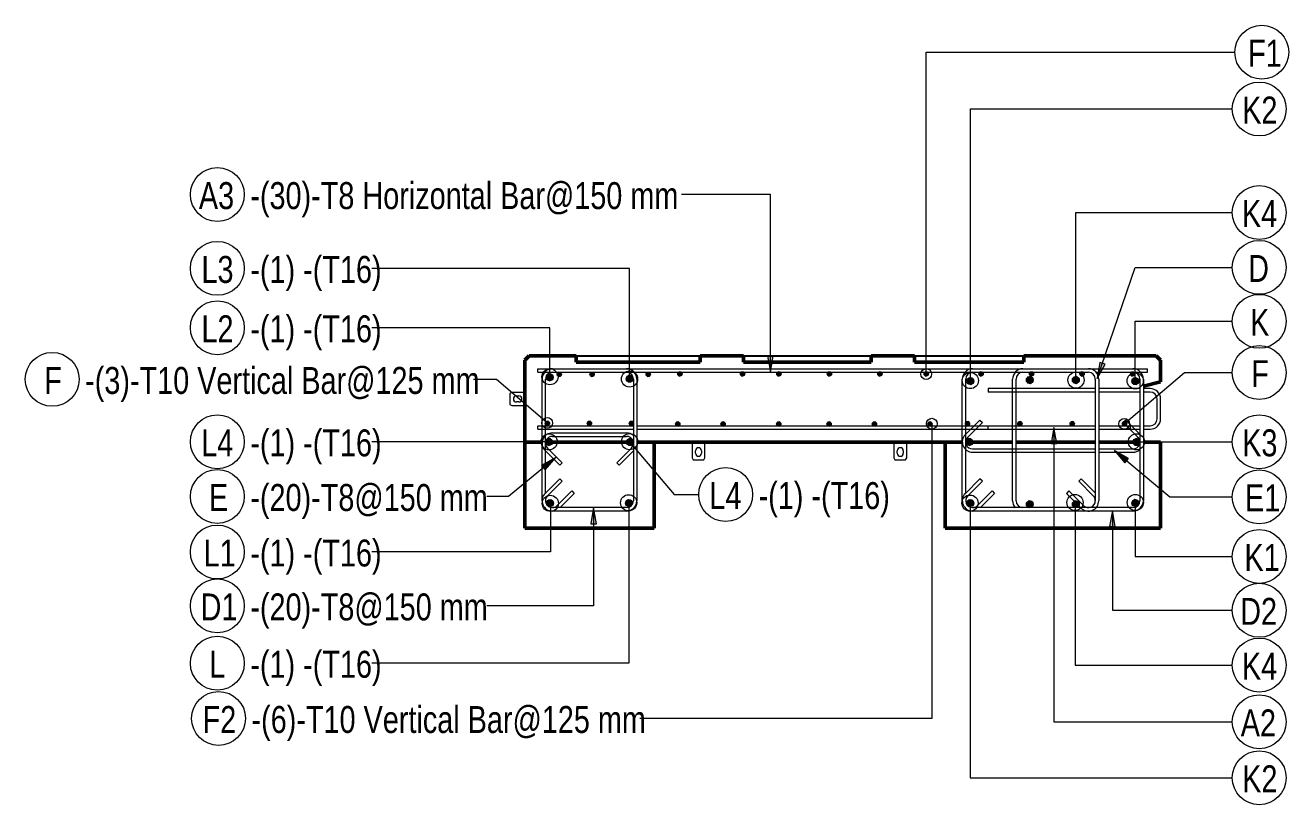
# Model space of a CAD drawing. Header units: millimetres. Extents: x 18954 to 39483, y -1618 to 21231.
# Drawn here: x 26465 to 29396, y 19424 to 21231 of the extents above; entities that cross this region are included whole.
import ezdxf

# ---------------------------------------------------------------- set-up
doc = ezdxf.new("R2010")
doc.units = ezdxf.units.MM
for name, color, linetype, lineweight in [('A-GENM', 13, 'Continuous', 18), ('A-WALL', 113, 'Continuous', 25), ('S-RBAR', 171, 'Continuous', 18), ('S-RBAR-IDEN', 171, 'Continuous', 9)]:
    doc.layers.add(name, color=color, linetype=linetype, lineweight=lineweight)
doc.styles.add('Nirmala UI Semilight_1', font='NirmalaS.ttf', dxfattribs={"width": 0.8, "height": 62.5})

# ---------------------------------------------------------------- blocks, each defined once
blk = doc.blocks.new('RR spread anchor face based - RR-SA-0_7-110-2888042-Elevation Top 2')
at = {"layer": 'A-GENM'}
for p, q in [((-6075.8, 20264.6), (-6075.8, 20228.1)), ((-6045.8, 20228.1), (-6045.8, 20264.6)), ((-6075.8, 20228.1), (-6073.3, 20223.1)), ((-6067.8, 20238.6), (-6067.8, 20244.6)), ((-6053.8, 20244.6), (-6053.8, 20238.6)), ((-6048.3, 20223.1), (-6045.8, 20228.1)), ((-6073.3, 20223.1), (-6048.3, 20223.1))]:
    blk.add_line(p, q, dxfattribs=at)
for centre, start, end in [((-6060.8, 20244.6), 0, 180), ((-6060.8, 20238.6), 180, 0)]:
    blk.add_arc(centre, 7, start, end, dxfattribs=at)
blk = doc.blocks.new('RR spread anchor face based - RR-SA-2_5-250-1726823-Elevation Top 2')
at = {"layer": 'A-GENM'}
for p, q in [((-6493.8, 20379.6), (-6498.8, 20377.1)), ((-6498.8, 20377.1), (-6498.8, 20352.1)), ((-6463.8, 20379.6), (-6493.8, 20379.6)), ((-6498.8, 20352.1), (-6493.8, 20349.6)), ((-6493.8, 20349.6), (-6463.8, 20349.6)), ((-6483.3, 20371.6), (-6477.3, 20371.6)), ((-6477.3, 20357.6), (-6483.3, 20357.6))]:
    blk.add_line(p, q, dxfattribs=at)
for centre, start, end in [((-6483.3, 20364.6), 90, 270), ((-6477.3, 20364.6), 270, 90)]:
    blk.add_arc(centre, 7, start, end, dxfattribs=at)
blk = doc.blocks.new('M_Rebar Tag_rfa MARK - DOT 1_5-794230-Elevation Top 2')
at = {"layer": 'S-RBAR-IDEN'}
blk.add_circle((-4759.9, 20544.7), 62.5, dxfattribs=at)
blk = doc.blocks.new('M_Rebar Tag_rfa Dimension - ARROW-793927-Elevation Top 2')
at = {"layer": 'S-RBAR-IDEN'}
blk.add_circle((-4759.9, 20137.5), 62.5, dxfattribs=at)
blk = doc.blocks.new('M_Rebar Tag_rfa Dimension - DOT-793929-Elevation Top 2')
at = {"layer": 'S-RBAR-IDEN'}
blk.add_circle((-4754, 21168.7), 62.5, dxfattribs=at)
blk = doc.blocks.new('M_Rebar Tag_rfa Dimension - DOT 1 MM-793933-Elevation Top 2')
at = {"layer": 'S-RBAR-IDEN'}
blk.add_circle((-7560.2, 20410), 62.5, dxfattribs=at)

msp = doc.modelspace()

# ---------------------------------------------------------------- hatches: boundary and pattern name
at = {"layer": 'S-RBAR'}
h = msp.add_hatch(color=256, dxfattribs=at)
edge = h.paths.add_edge_path()
edge.add_arc((27681.22144, 20414.7534), 8, 0, 360)
for points in [[(27681.28128, 20406.75362), (27687.51323, 20409.8124), (27689.00733, 20416.59186), (27684.6385, 20421.98691), (27677.69656, 20421.93498), (27673.40892, 20416.47518), (27675.00427, 20409.71884)], [(27702.21664, 20416.81422), (27707.80681, 20418.63057), (27707.80681, 20424.50842), (27702.21664, 20426.32478), (27698.76172, 20421.5695)], [(27778.47566, 20416.81422), (27784.06583, 20418.63057), (27784.06583, 20424.50842), (27778.47566, 20426.32478), (27775.02074, 20421.5695)], [(27870.14565, 20404.20613), (27874.79085, 20409.36514), (27873.6536, 20416.2135), (27867.59028, 20419.59424), (27861.16669, 20416.96161), (27859.21992, 20410.29802), (27863.21594, 20404.62129)], [(27908.52007, 20416.81422), (27914.11024, 20418.63057), (27914.11024, 20424.50842), (27908.52007, 20426.32478), (27905.06516, 20421.5695)], [(27982.21664, 20417.81422), (27987.80681, 20419.63057), (27987.80681, 20425.50842), (27982.21664, 20427.32478), (27978.76172, 20422.5695)], [(28127.56919, 20417.81422), (28133.15936, 20419.63057), (28133.15936, 20425.50842), (28127.56919, 20427.32478), (28124.11428, 20422.5695)], [(28211.70714, 20417.81422), (28217.29731, 20419.63057), (28217.29731, 20425.50842), (28211.70714, 20427.32478), (28208.25223, 20422.5695)], [(28328.95239, 20417.81422), (28334.54256, 20419.63057), (28334.54256, 20425.50842), (28328.95239, 20427.32478), (28325.49748, 20422.5695)], [(28446.19764, 20417.81422), (28451.78781, 20419.63057), (28451.78781, 20425.50842), (28446.19764, 20427.32478), (28442.74273, 20422.5695)], [(28553.44289, 20417.81422), (28559.03306, 20419.63057), (28559.03306, 20425.50842), (28553.44289, 20427.32478), (28549.98798, 20422.5695)], [(28658.26466, 20398.01258), (28664.14274, 20401.70602), (28664.92001, 20408.60451), (28660.01118, 20413.51335), (28653.11269, 20412.73607), (28649.41925, 20406.85799), (28651.71209, 20400.30542)], [(28680.68814, 20417.81422), (28686.27831, 20419.63057), (28686.27831, 20425.50842), (28680.68814, 20427.32478), (28677.23323, 20422.5695)], [(28797.14189, 20400.77007), (28802.56947, 20405.09843), (28802.56947, 20412.04057), (28797.14189, 20416.36892), (28790.37381, 20414.82415), (28787.36172, 20408.5695), (28790.37381, 20402.31485)], [(28797.93339, 20417.81422), (28803.52356, 20419.63057), (28803.52356, 20425.50842), (28797.93339, 20427.32478), (28794.47848, 20422.5695)], [(28903.94189, 20400.77007), (28909.36947, 20405.09843), (28909.36947, 20412.04057), (28903.94189, 20416.36892), (28897.17381, 20414.82415), (28894.16172, 20408.5695), (28897.17381, 20402.31485)], [(28915.17864, 20417.81422), (28920.76881, 20419.63057), (28920.76881, 20425.50842), (28915.17864, 20427.32478), (28911.72373, 20422.5695)], [(29032.4239, 20417.81422), (29038.01407, 20419.63057), (29038.01407, 20425.50842), (29032.4239, 20427.32478), (29028.96898, 20422.5695)], [(29042.79674, 20398.41121), (29047.70557, 20403.32005), (29046.9283, 20410.21854), (29041.05022, 20413.91198), (29034.49765, 20411.61913), (29032.20481, 20405.06656), (29035.89825, 20399.18848)], [(27677.80681, 20303.61518), (27681.26172, 20308.37047), (27677.80681, 20313.12575), (27672.21664, 20311.30939), (27672.21664, 20305.43154)], [(27775.30681, 20303.61518), (27778.76172, 20308.37047), (27775.30681, 20313.12575), (27769.71664, 20311.30939), (27769.71664, 20305.43154)], [(27872.80681, 20303.61518), (27876.26172, 20308.37047), (27872.80681, 20313.12575), (27867.21664, 20311.30939), (27867.21664, 20305.43154)], [(27980.30681, 20301.81422), (27983.76172, 20306.5695), (27980.30681, 20311.32478), (27974.71664, 20309.50842), (27974.71664, 20303.63057)], [(28085.43736, 20301.81422), (28088.89227, 20306.5695), (28085.43736, 20311.32478), (28079.84719, 20309.50842), (28079.84719, 20303.63057)], [(28214.31791, 20301.81422), (28217.77282, 20306.5695), (28214.31791, 20311.32478), (28208.72774, 20309.50842), (28208.72774, 20303.63057)], [(28331.32346, 20301.81422), (28334.77838, 20306.5695), (28331.32346, 20311.32478), (28325.73329, 20309.50842), (28325.73329, 20303.63057)], [(28436.45401, 20301.81422), (28439.90893, 20306.5695), (28436.45401, 20311.32478), (28430.86384, 20309.50842), (28430.86384, 20303.63057), (28434.54364, 20302.43493)], [(28565.33456, 20301.81422), (28568.78948, 20306.5695), (28565.33456, 20311.32478), (28559.74439, 20309.50842), (28559.74439, 20303.63057)], [(28652.3744, 20302.61518), (28655.82931, 20307.37047), (28652.3744, 20312.12575), (28646.78423, 20310.30939), (28646.78423, 20304.43154)], [(28773.79715, 20302.61518), (28777.25207, 20307.37047), (28773.79715, 20312.12575), (28768.20698, 20310.30939), (28768.20698, 20304.43154)], [(28895.21991, 20302.61518), (28898.67483, 20307.37047), (28895.21991, 20312.12575), (28889.62974, 20310.30939), (28889.62974, 20304.43154)], [(29016.64267, 20302.61518), (29020.09758, 20307.37047), (29016.64267, 20312.12575), (29011.0525, 20310.30939), (29011.0525, 20304.43154)], [(27679.76172, 20256.5695), (27686.01638, 20259.58158), (27687.56115, 20266.34967), (27683.23279, 20271.77725), (27676.29065, 20271.77725), (27671.9623, 20266.34967), (27673.50707, 20259.58158)], [(27864.29065, 20257.36175), (27871.23279, 20257.36175), (27875.56115, 20262.78933), (27874.01638, 20269.55742), (27867.76172, 20272.5695), (27861.50707, 20269.55742), (27859.9623, 20262.78933)], [(28655.10752, 20256.5695), (28661.36217, 20259.58158), (28662.90694, 20266.34967), (28658.57859, 20271.77725), (28651.63645, 20271.77725), (28647.3081, 20266.34967), (28648.85287, 20259.58158)], [(29046.23279, 20257.36175), (29050.56115, 20262.78933), (29049.01638, 20269.55742), (29042.76172, 20272.5695), (29036.50707, 20269.55742), (29034.9623, 20262.78933), (29039.29065, 20257.36175)], [(27681.36601, 20115.1198), (27687.91858, 20117.41264), (27690.21142, 20123.96521), (27686.51798, 20129.84329), (27679.61949, 20130.62056), (27674.71066, 20125.71173), (27675.48793, 20118.81324)], [(27862.61949, 20115.51843), (27869.51798, 20116.2957), (27873.21142, 20122.17378), (27870.91858, 20128.72635), (27864.36601, 20131.0192), (27858.48793, 20127.32575), (27857.71066, 20120.42727)], [(28656.47323, 20115.22702), (28663.0258, 20117.51986), (28665.31864, 20124.07243), (28661.6252, 20129.95051), (28654.72671, 20130.72778), (28649.81788, 20125.81895), (28650.59515, 20118.92046)], [(28793.58156, 20112.77007), (28800.34964, 20114.31485), (28803.36172, 20120.5695), (28800.34964, 20126.82415), (28793.58156, 20128.36892), (28788.15397, 20124.04057), (28788.15397, 20117.09843)], [(28900.38156, 20112.77007), (28907.14964, 20114.31485), (28910.16172, 20120.5695), (28907.14964, 20126.82415), (28900.38156, 20128.36892), (28894.95397, 20124.04057), (28894.95397, 20117.09843)], [(29037.51227, 20115.62565), (29044.41076, 20116.40292), (29048.1042, 20122.281), (29045.81136, 20128.83357), (29039.25879, 20131.12641), (29033.38071, 20127.43297), (29032.60344, 20120.53448)]]:
    msp.add_hatch(color=256, dxfattribs=at).paths.add_polyline_path(points)
h = msp.add_hatch(color=256, dxfattribs=at)
edge = h.paths.add_edge_path()
edge.add_arc((27703.76172, 20421.5695), 5, 0, 360)
h = msp.add_hatch(color=256, dxfattribs=at)
edge = h.paths.add_edge_path()
edge.add_arc((27780.02074, 20421.5695), 5, 0, 360)
h = msp.add_hatch(color=256, dxfattribs=at)
edge = h.paths.add_edge_path()
edge.add_arc((27867.11185, 20411.60856), 8, 0, 360)
h = msp.add_hatch(color=256, dxfattribs=at)
edge = h.paths.add_edge_path()
edge.add_arc((27910.06516, 20421.5695), 5, 0, 360)
h = msp.add_hatch(color=256, dxfattribs=at)
edge = h.paths.add_edge_path()
edge.add_arc((27983.76172, 20422.5695), 5, 0, 360)
h = msp.add_hatch(color=256, dxfattribs=at)
edge = h.paths.add_edge_path()
edge.add_arc((28129.11428, 20422.5695), 5, 0, 360)
h = msp.add_hatch(color=256, dxfattribs=at)
edge = h.paths.add_edge_path()
edge.add_arc((28213.25223, 20422.5695), 5, 0, 360)
h = msp.add_hatch(color=256, dxfattribs=at)
edge = h.paths.add_edge_path()
edge.add_arc((28330.49748, 20422.5695), 5, 0, 360)
h = msp.add_hatch(color=256, dxfattribs=at)
edge = h.paths.add_edge_path()
edge.add_arc((28447.74273, 20422.5695), 5, 0, 360)
h = msp.add_hatch(color=256, dxfattribs=at)
edge = h.paths.add_edge_path()
edge.add_arc((28554.98798, 20422.5695), 5, 0, 360)
h = msp.add_hatch(color=256, dxfattribs=at)
edge = h.paths.add_edge_path()
edge.add_arc((28657.36894, 20405.96228), 8, 0, 360)
h = msp.add_hatch(color=256, dxfattribs=at)
edge = h.paths.add_edge_path()
edge.add_arc((28682.23323, 20422.5695), 5, 0, 360)
h = msp.add_hatch(color=256, dxfattribs=at)
edge = h.paths.add_edge_path()
edge.add_arc((28795.36172, 20408.5695), 8, 0, 360)
h = msp.add_hatch(color=256, dxfattribs=at)
edge = h.paths.add_edge_path()
edge.add_arc((28799.47848, 20422.5695), 5, 0, 360)
h = msp.add_hatch(color=256, dxfattribs=at)
edge = h.paths.add_edge_path()
edge.add_arc((28902.16172, 20408.5695), 8, 0, 360)
h = msp.add_hatch(color=256, dxfattribs=at)
edge = h.paths.add_edge_path()
edge.add_arc((28916.72373, 20422.5695), 5, 0, 360)
h = msp.add_hatch(color=256, dxfattribs=at)
edge = h.paths.add_edge_path()
edge.add_arc((29033.96898, 20422.5695), 5, 0, 360)
h = msp.add_hatch(color=256, dxfattribs=at)
edge = h.paths.add_edge_path()
edge.add_arc((29040.1545, 20405.96228), 8, 0, 360)
h = msp.add_hatch(color=256, dxfattribs=at)
edge = h.paths.add_edge_path()
edge.add_arc((27676.26172, 20308.37047), 5, 0, 360)
h = msp.add_hatch(color=256, dxfattribs=at)
edge = h.paths.add_edge_path()
edge.add_arc((27773.76172, 20308.37047), 5, 0, 360)
h = msp.add_hatch(color=256, dxfattribs=at)
edge = h.paths.add_edge_path()
edge.add_arc((27871.26172, 20308.37047), 5, 0, 360)
h = msp.add_hatch(color=256, dxfattribs=at)
edge = h.paths.add_edge_path()
edge.add_arc((27978.76172, 20306.5695), 5, 0, 360)
h = msp.add_hatch(color=256, dxfattribs=at)
edge = h.paths.add_edge_path()
edge.add_arc((28083.89227, 20306.5695), 5, 0, 360)
h = msp.add_hatch(color=256, dxfattribs=at)
edge = h.paths.add_edge_path()
edge.add_arc((28212.77282, 20306.5695), 5, 0, 360)
h = msp.add_hatch(color=256, dxfattribs=at)
edge = h.paths.add_edge_path()
edge.add_arc((28329.77838, 20306.5695), 5, 0, 360)
h = msp.add_hatch(color=256, dxfattribs=at)
edge = h.paths.add_edge_path()
edge.add_arc((28434.90893, 20306.5695), 5, 0, 360)
h = msp.add_hatch(color=256, dxfattribs=at)
edge = h.paths.add_edge_path()
edge.add_arc((28563.78948, 20306.5695), 5, 0, 360)
h = msp.add_hatch(color=256, dxfattribs=at)
edge = h.paths.add_edge_path()
edge.add_arc((28650.82931, 20307.37047), 5, 0, 360)
h = msp.add_hatch(color=256, dxfattribs=at)
edge = h.paths.add_edge_path()
edge.add_arc((28772.25207, 20307.37047), 5, 0, 360)
h = msp.add_hatch(color=256, dxfattribs=at)
edge = h.paths.add_edge_path()
edge.add_arc((28893.67483, 20307.37047), 5, 0, 360)
h = msp.add_hatch(color=256, dxfattribs=at)
edge = h.paths.add_edge_path()
edge.add_arc((29015.09758, 20307.37047), 5, 0, 360)
h = msp.add_hatch(color=256, dxfattribs=at)
edge = h.paths.add_edge_path()
edge.add_arc((27679.76172, 20264.5695), 8, 0, 360)
h = msp.add_hatch(color=256, dxfattribs=at)
edge = h.paths.add_edge_path()
edge.add_arc((27867.76172, 20264.5695), 8, 0, 360)
h = msp.add_hatch(color=256, dxfattribs=at)
edge = h.paths.add_edge_path()
edge.add_arc((28655.10752, 20264.5695), 8, 0, 360)
h = msp.add_hatch(color=256, dxfattribs=at)
edge = h.paths.add_edge_path()
edge.add_arc((29042.76172, 20264.5695), 8, 0, 360)
h = msp.add_hatch(color=256, dxfattribs=at)
edge = h.paths.add_edge_path()
edge.add_arc((27682.26172, 20123.0695), 8, 0, 360)
h = msp.add_hatch(color=256, dxfattribs=at)
edge = h.paths.add_edge_path()
edge.add_arc((27865.26172, 20123.0695), 8, 0, 360)
h = msp.add_hatch(color=256, dxfattribs=at)
edge = h.paths.add_edge_path()
edge.add_arc((28657.36894, 20123.17672), 8, 0, 360)
h = msp.add_hatch(color=256, dxfattribs=at)
edge = h.paths.add_edge_path()
edge.add_arc((28795.36172, 20120.5695), 8, 0, 360)
h = msp.add_hatch(color=256, dxfattribs=at)
edge = h.paths.add_edge_path()
edge.add_arc((28902.16172, 20120.5695), 8, 0, 360)
h = msp.add_hatch(color=256, dxfattribs=at)
edge = h.paths.add_edge_path()
edge.add_arc((29040.1545, 20123.17672), 8, 0, 360)
at = {"layer": 'S-RBAR-IDEN'}
for points in [[(28193.6505, 20427.05147), (28200.26276, 20464.55147), (28187.03824, 20464.55147)], [(28951.96963, 20411.8777), (28970.36299, 20445.21921), (28957.85027, 20449.49937)], [(28851.31031, 20298.74896), (28844.69805, 20261.24896), (28857.92257, 20261.24896)], [(27695.90442, 20228.82332), (27662.71784, 20210.15187), (27671.10525, 20199.92742)], [(28991.61941, 20245.33418), (29016.1106, 20216.17679), (29024.60601, 20226.31167)], [(27783.34687, 20112.78409), (27776.73461, 20075.28409), (27789.95913, 20075.28409)], [(28986.83562, 20106.01677), (28980.22335, 20068.51677), (28993.44788, 20068.51677)]]:
    msp.add_hatch(color=256, dxfattribs=at).paths.add_polyline_path(points)

# ---------------------------------------------------------------- linework, layer by layer
at = {"layer": 'A-WALL', "lineweight": 50}
for p, q in [((27633.76431, 20464.5695), (27623.76172, 20454.56692)), ((27742.91439, 20464.5695), (27633.76431, 20464.5695)), ((27742.91439, 20449.60856), (27742.91439, 20464.5695)), ((28131.37092, 20464.5695), (28030.6961, 20464.5695)), ((28030.6961, 20464.5695), (28030.6961, 20449.60856)), ((28131.37092, 20449.60856), (28131.37092, 20464.5695)), ((28527.74436, 20464.5695), (28427.67473, 20464.5695)), ((28427.67473, 20464.5695), (28427.67473, 20449.60856)), ((28527.74436, 20449.60856), (28527.74436, 20464.5695)), ((29088.75914, 20464.5695), (28781.3013, 20464.5695)), ((28781.3013, 20464.5695), (28781.3013, 20449.60856)), ((29098.76172, 20454.56692), (29088.75914, 20464.5695)), ((27623.76172, 20454.56692), (27623.76172, 20064.5695)), ((28030.6961, 20449.60856), (27742.91439, 20449.60856)), ((28427.67473, 20449.60856), (28131.37092, 20449.60856)), ((28781.3013, 20449.60856), (28527.74436, 20449.60856)), ((29098.76172, 20404.5695), (29098.76172, 20454.56692)), ((29058.76172, 20394.5695), (29098.76172, 20404.5695)), ((27623.76172, 20264.5695), (27663.76172, 20264.5695)), ((27672.11706, 20264.5695), (27875.40639, 20264.5695)), ((28598.76172, 20264.5695), (27883.76172, 20264.5695)), ((27923.76172, 20064.5695), (27923.76172, 20264.5695)), ((28638.76172, 20264.5695), (28598.76172, 20264.5695)), ((28598.76172, 20264.5695), (28598.76172, 20064.5695)), ((28646.80045, 20264.5695), (28755.36771, 20264.5695)), ((28763.36771, 20264.5695), (28947.36771, 20264.5695)), ((28955.36771, 20264.5695), (29050.723, 20264.5695)), ((29098.76172, 20264.5695), (29058.76172, 20264.5695)), ((29098.76172, 20064.5695), (29098.76172, 20264.5695)), ((27623.76172, 20064.5695), (27923.76172, 20064.5695)), ((28598.76172, 20064.5695), (29098.76172, 20064.5695))]:
    msp.add_line(p, q, dxfattribs=at)
at = {"layer": 'A-WALL'}
for p, q in [((27742.91439, 20464.5695), (28030.6961, 20464.5695)), ((28131.37092, 20464.5695), (28427.67473, 20464.5695)), ((28527.74436, 20464.5695), (28781.3013, 20464.5695))]:
    msp.add_line(p, q, dxfattribs=at)
at = {"layer": 'S-RBAR'}
for p, q in [((27653.76172, 20434.5695), (28779.36771, 20434.5695)), ((27653.76172, 20426.5695), (27653.76172, 20434.5695)), ((27687.76172, 20434.5695), (27859.76172, 20434.5695)), ((28662.76172, 20434.5695), (28779.36771, 20434.5695)), ((28779.36771, 20434.5695), (28931.36771, 20434.5695)), ((28931.36771, 20434.5695), (29068.76172, 20434.5695)), ((28931.36771, 20434.5695), (29034.76172, 20434.5695)), ((29068.76172, 20426.5695), (29068.76172, 20434.5695)), ((27653.76172, 20426.5695), (28779.36771, 20426.5695)), ((27663.76172, 20128.5695), (27663.76172, 20410.5695)), ((27671.76172, 20146.51062), (27671.76172, 20410.5695)), ((27677.69656, 20421.93498), (27673.40892, 20416.47518)), ((27673.40892, 20416.47518), (27675.00427, 20409.71884)), ((27675.00427, 20409.71884), (27681.28128, 20406.75362)), ((27684.6385, 20421.98691), (27677.69656, 20421.93498)), ((27681.28128, 20406.75362), (27687.51323, 20409.8124)), ((27689.00733, 20416.59186), (27684.6385, 20421.98691)), ((27687.51323, 20409.8124), (27689.00733, 20416.59186)), ((27687.76172, 20426.5695), (27859.76172, 20426.5695)), ((27702.21664, 20426.32478), (27698.76172, 20421.5695)), ((27698.76172, 20421.5695), (27702.21664, 20416.81422)), ((27707.80681, 20424.50842), (27702.21664, 20426.32478)), ((27702.21664, 20416.81422), (27707.80681, 20418.63057)), ((27707.80681, 20418.63057), (27707.80681, 20424.50842)), ((27778.47566, 20426.32478), (27775.02074, 20421.5695)), ((27775.02074, 20421.5695), (27778.47566, 20416.81422)), ((27784.06583, 20424.50842), (27778.47566, 20426.32478)), ((27778.47566, 20416.81422), (27784.06583, 20418.63057)), ((27784.06583, 20418.63057), (27784.06583, 20424.50842)), ((27861.16669, 20416.96161), (27859.21992, 20410.29802)), ((27859.21992, 20410.29802), (27863.21594, 20404.62129)), ((27867.59028, 20419.59424), (27861.16669, 20416.96161)), ((27863.21594, 20404.62129), (27870.14565, 20404.20613)), ((27873.6536, 20416.2135), (27867.59028, 20419.59424)), ((27870.14565, 20404.20613), (27874.79085, 20409.36514)), ((27874.79085, 20409.36514), (27873.6536, 20416.2135)), ((27875.76172, 20410.5695), (27875.76172, 20128.5695)), ((27883.76172, 20410.5695), (27883.76172, 20128.5695)), ((27908.52007, 20426.32478), (27905.06516, 20421.5695)), ((27905.06516, 20421.5695), (27908.52007, 20416.81422)), ((27914.11024, 20424.50842), (27908.52007, 20426.32478)), ((27908.52007, 20416.81422), (27914.11024, 20418.63057)), ((27914.11024, 20418.63057), (27914.11024, 20424.50842)), ((27982.21664, 20427.32478), (27978.76172, 20422.5695)), ((27978.76172, 20422.5695), (27982.21664, 20417.81422)), ((27987.80681, 20425.50842), (27982.21664, 20427.32478)), ((27982.21664, 20417.81422), (27987.80681, 20419.63057)), ((27987.80681, 20419.63057), (27987.80681, 20425.50842)), ((28127.56919, 20427.32478), (28124.11428, 20422.5695)), ((28124.11428, 20422.5695), (28127.56919, 20417.81422)), ((28133.15936, 20425.50842), (28127.56919, 20427.32478)), ((28127.56919, 20417.81422), (28133.15936, 20419.63057)), ((28133.15936, 20419.63057), (28133.15936, 20425.50842)), ((28211.70714, 20427.32478), (28208.25223, 20422.5695)), ((28208.25223, 20422.5695), (28211.70714, 20417.81422)), ((28217.29731, 20425.50842), (28211.70714, 20427.32478)), ((28211.70714, 20417.81422), (28217.29731, 20419.63057)), ((28217.29731, 20419.63057), (28217.29731, 20425.50842)), ((28328.95239, 20427.32478), (28325.49748, 20422.5695)), ((28325.49748, 20422.5695), (28328.95239, 20417.81422)), ((28334.54256, 20425.50842), (28328.95239, 20427.32478)), ((28328.95239, 20417.81422), (28334.54256, 20419.63057)), ((28334.54256, 20419.63057), (28334.54256, 20425.50842)), ((28446.19764, 20427.32478), (28442.74273, 20422.5695)), ((28442.74273, 20422.5695), (28446.19764, 20417.81422)), ((28451.78781, 20425.50842), (28446.19764, 20427.32478)), ((28446.19764, 20417.81422), (28451.78781, 20419.63057)), ((28451.78781, 20419.63057), (28451.78781, 20425.50842)), ((28553.44289, 20427.32478), (28549.98798, 20422.5695)), ((28549.98798, 20422.5695), (28553.44289, 20417.81422)), ((28559.03306, 20425.50842), (28553.44289, 20427.32478)), ((28553.44289, 20417.81422), (28559.03306, 20419.63057)), ((28559.03306, 20419.63057), (28559.03306, 20425.50842)), ((28638.76172, 20128.5695), (28638.76172, 20410.5695)), ((28646.76172, 20146.51062), (28646.76172, 20410.5695)), ((28653.11269, 20412.73607), (28649.41925, 20406.85799)), ((28649.41925, 20406.85799), (28651.71209, 20400.30542)), ((28660.01118, 20413.51335), (28653.11269, 20412.73607)), ((28658.26466, 20398.01258), (28664.14274, 20401.70602)), ((28664.92001, 20408.60451), (28660.01118, 20413.51335)), ((28662.76172, 20426.5695), (28779.36771, 20426.5695)), ((28664.14274, 20401.70602), (28664.92001, 20408.60451)), ((28680.68814, 20427.32478), (28677.23323, 20422.5695)), ((28677.23323, 20422.5695), (28680.68814, 20417.81422)), ((28686.27831, 20425.50842), (28680.68814, 20427.32478)), ((28680.68814, 20417.81422), (28686.27831, 20419.63057)), ((28686.27831, 20419.63057), (28686.27831, 20425.50842)), ((28755.36771, 20128.5695), (28755.36771, 20410.5695)), ((28763.36771, 20128.5695), (28763.36771, 20410.5695)), ((28779.36771, 20426.5695), (28931.36771, 20426.5695)), ((28790.37381, 20414.82415), (28787.36172, 20408.5695)), ((28787.36172, 20408.5695), (28790.37381, 20402.31485)), ((28797.14189, 20416.36892), (28790.37381, 20414.82415)), ((28790.37381, 20402.31485), (28797.14189, 20400.77007)), ((28797.93339, 20427.32478), (28794.47848, 20422.5695)), ((28794.47848, 20422.5695), (28797.93339, 20417.81422)), ((28802.56947, 20412.04057), (28797.14189, 20416.36892)), ((28797.14189, 20400.77007), (28802.56947, 20405.09843)), ((28803.52356, 20425.50842), (28797.93339, 20427.32478)), ((28797.93339, 20417.81422), (28803.52356, 20419.63057)), ((28802.56947, 20405.09843), (28802.56947, 20412.04057)), ((28803.52356, 20419.63057), (28803.52356, 20425.50842)), ((28897.17381, 20414.82415), (28894.16172, 20408.5695)), ((28894.16172, 20408.5695), (28897.17381, 20402.31485)), ((28903.94189, 20416.36892), (28897.17381, 20414.82415)), ((28897.17381, 20402.31485), (28903.94189, 20400.77007)), ((28909.36947, 20412.04057), (28903.94189, 20416.36892)), ((28903.94189, 20400.77007), (28909.36947, 20405.09843)), ((28909.36947, 20405.09843), (28909.36947, 20412.04057)), ((28915.17864, 20427.32478), (28911.72373, 20422.5695)), ((28911.72373, 20422.5695), (28915.17864, 20417.81422)), ((28920.76881, 20425.50842), (28915.17864, 20427.32478)), ((28915.17864, 20417.81422), (28920.76881, 20419.63057)), ((28920.76881, 20419.63057), (28920.76881, 20425.50842)), ((28947.36771, 20410.5695), (28947.36771, 20128.5695)), ((28949.08301, 20426.5695), (29068.76172, 20426.5695)), ((28949.08301, 20426.5695), (29034.76172, 20426.5695)), ((28955.36771, 20410.5695), (28955.36771, 20128.5695)), ((29032.4239, 20427.32478), (29028.96898, 20422.5695)), ((29028.96898, 20422.5695), (29032.4239, 20417.81422)), ((29034.49765, 20411.61913), (29032.20481, 20405.06656)), ((29032.20481, 20405.06656), (29035.89825, 20399.18848)), ((29038.01407, 20425.50842), (29032.4239, 20427.32478)), ((29032.4239, 20417.81422), (29038.01407, 20419.63057)), ((29041.05022, 20413.91198), (29034.49765, 20411.61913)), ((29038.01407, 20419.63057), (29038.01407, 20425.50842)), ((29046.9283, 20410.21854), (29041.05022, 20413.91198)), ((29042.79674, 20398.41121), (29047.70557, 20403.32005)), ((29047.70557, 20403.32005), (29046.9283, 20410.21854)), ((29050.76172, 20410.5695), (29050.76172, 20128.5695)), ((29058.76172, 20410.5695), (29058.76172, 20128.5695)), ((28651.71209, 20400.30542), (28658.26466, 20398.01258)), ((28947.36771, 20388.63357), (28698.76172, 20388.63357)), ((28698.76172, 20388.63357), (28698.76172, 20380.63357)), ((28947.36771, 20380.63357), (28698.76172, 20380.63357)), ((29050.76172, 20388.63357), (28955.36771, 20388.63357)), ((29050.76172, 20380.63357), (28955.36771, 20380.63357)), ((29035.89825, 20399.18848), (29042.79674, 20398.41121)), ((29074.76172, 20388.63357), (29058.76172, 20388.63357)), ((29074.76172, 20380.63357), (29058.76172, 20380.63357)), ((29090.76172, 20318.50503), (29090.76172, 20364.63357)), ((29098.76172, 20318.50503), (29098.76172, 20364.63357)), ((27677.80681, 20313.12575), (27672.21664, 20311.30939)), ((27681.26172, 20308.37047), (27677.80681, 20313.12575)), ((27775.30681, 20313.12575), (27769.71664, 20311.30939)), ((27778.76172, 20308.37047), (27775.30681, 20313.12575)), ((27872.80681, 20313.12575), (27867.21664, 20311.30939)), ((27876.26172, 20308.37047), (27872.80681, 20313.12575)), ((28679.73229, 20315.77534), (28645.79116, 20281.83422)), ((28679.73229, 20315.77534), (28685.38914, 20310.11849)), ((29017.79116, 20315.77534), (29012.13431, 20310.11849)), ((29050.76172, 20282.80478), (29017.79116, 20315.77534)), ((27653.76172, 20302.5695), (27875.76172, 20302.5695)), ((27653.76172, 20294.5695), (27653.76172, 20302.5695)), ((27653.76172, 20294.5695), (27875.76172, 20294.5695)), ((27672.21664, 20311.30939), (27672.21664, 20305.43154)), ((27672.21664, 20305.43154), (27677.80681, 20303.61518)), ((27677.80681, 20303.61518), (27681.26172, 20308.37047)), ((27687.76172, 20285.87047), (27859.76172, 20285.87047)), ((27769.71664, 20311.30939), (27769.71664, 20305.43154)), ((27769.71664, 20305.43154), (27775.30681, 20303.61518)), ((27775.30681, 20303.61518), (27778.76172, 20308.37047)), ((27867.21664, 20311.30939), (27867.21664, 20305.43154)), ((27867.21664, 20305.43154), (27872.80681, 20303.61518)), ((27872.80681, 20303.61518), (27876.26172, 20308.37047)), ((27883.76172, 20302.5695), (28947.36771, 20302.5695)), ((27883.76172, 20294.5695), (28947.36771, 20294.5695)), ((27980.30681, 20311.32478), (27974.71664, 20309.50842)), ((27974.71664, 20309.50842), (27974.71664, 20303.63057)), ((27974.71664, 20303.63057), (27980.30681, 20301.81422)), ((27983.76172, 20306.5695), (27980.30681, 20311.32478)), ((27980.30681, 20301.81422), (27983.76172, 20306.5695)), ((28085.43736, 20311.32478), (28079.84719, 20309.50842)), ((28079.84719, 20309.50842), (28079.84719, 20303.63057)), ((28079.84719, 20303.63057), (28085.43736, 20301.81422)), ((28088.89227, 20306.5695), (28085.43736, 20311.32478)), ((28085.43736, 20301.81422), (28088.89227, 20306.5695)), ((28214.31791, 20311.32478), (28208.72774, 20309.50842)), ((28208.72774, 20309.50842), (28208.72774, 20303.63057)), ((28208.72774, 20303.63057), (28214.31791, 20301.81422)), ((28217.77282, 20306.5695), (28214.31791, 20311.32478)), ((28214.31791, 20301.81422), (28217.77282, 20306.5695)), ((28331.32346, 20311.32478), (28325.73329, 20309.50842)), ((28325.73329, 20309.50842), (28325.73329, 20303.63057)), ((28325.73329, 20303.63057), (28331.32346, 20301.81422)), ((28334.77838, 20306.5695), (28331.32346, 20311.32478)), ((28331.32346, 20301.81422), (28334.77838, 20306.5695)), ((28436.45401, 20311.32478), (28430.86384, 20309.50842)), ((28430.86384, 20309.50842), (28430.86384, 20303.63057)), ((28430.86384, 20303.63057), (28434.54364, 20302.43493)), ((28434.54364, 20302.43493), (28436.45401, 20301.81422)), ((28439.90893, 20306.5695), (28436.45401, 20311.32478)), ((28436.45401, 20301.81422), (28439.90893, 20306.5695)), ((28565.33456, 20311.32478), (28559.74439, 20309.50842)), ((28559.74439, 20309.50842), (28559.74439, 20303.63057)), ((28559.74439, 20303.63057), (28565.33456, 20301.81422)), ((28568.78948, 20306.5695), (28565.33456, 20311.32478)), ((28565.33456, 20301.81422), (28568.78948, 20306.5695)), ((28652.3744, 20312.12575), (28646.78423, 20310.30939)), ((28646.78423, 20310.30939), (28646.78423, 20304.43154)), ((28646.78423, 20304.43154), (28652.3744, 20302.61518)), ((28685.38914, 20310.11849), (28651.44802, 20276.17736)), ((28655.82931, 20307.37047), (28652.3744, 20312.12575)), ((28652.3744, 20302.61518), (28655.82931, 20307.37047)), ((28698.76172, 20302.50503), (28947.36771, 20302.50503)), ((28698.76172, 20294.50503), (28698.76172, 20302.50503)), ((28698.76172, 20294.50503), (28947.36771, 20294.50503)), ((28773.79715, 20312.12575), (28768.20698, 20310.30939)), ((28768.20698, 20310.30939), (28768.20698, 20304.43154)), ((28768.20698, 20304.43154), (28773.79715, 20302.61518)), ((28777.25207, 20307.37047), (28773.79715, 20312.12575)), ((28773.79715, 20302.61518), (28777.25207, 20307.37047)), ((28895.21991, 20312.12575), (28889.62974, 20310.30939)), ((28889.62974, 20310.30939), (28889.62974, 20304.43154)), ((28889.62974, 20304.43154), (28895.21991, 20302.61518)), ((28898.67483, 20307.37047), (28895.21991, 20312.12575)), ((28895.21991, 20302.61518), (28898.67483, 20307.37047)), ((28955.36771, 20302.5695), (29028.76172, 20302.5695)), ((28955.36771, 20302.50503), (29050.76172, 20302.50503)), ((28955.36771, 20294.5695), (29028.76172, 20294.5695)), ((28955.36771, 20294.50503), (29050.76172, 20294.50503)), ((29016.64267, 20312.12575), (29011.0525, 20310.30939)), ((29011.0525, 20310.30939), (29011.0525, 20304.43154)), ((29011.0525, 20304.43154), (29016.64267, 20302.61518)), ((29046.07543, 20276.17736), (29012.13431, 20310.11849)), ((29020.09758, 20307.37047), (29016.64267, 20312.12575)), ((29016.64267, 20302.61518), (29020.09758, 20307.37047)), ((29028.76172, 20294.5695), (29028.76172, 20302.5695)), ((29058.76172, 20302.50503), (29074.76172, 20302.50503)), ((29058.76172, 20294.50503), (29074.76172, 20294.50503)), ((27676.29065, 20271.77725), (27671.9623, 20266.34967)), ((27671.9623, 20266.34967), (27673.50707, 20259.58158)), ((27673.50707, 20259.58158), (27679.76172, 20256.5695)), ((27683.23279, 20271.77725), (27676.29065, 20271.77725)), ((27679.76172, 20256.5695), (27686.01638, 20259.58158)), ((27687.56115, 20266.34967), (27683.23279, 20271.77725)), ((27686.01638, 20259.58158), (27687.56115, 20266.34967)), ((27687.76172, 20277.87047), (27859.76172, 20277.87047)), ((27861.50707, 20269.55742), (27859.9623, 20262.78933)), ((27859.9623, 20262.78933), (27864.29065, 20257.36175)), ((27867.76172, 20272.5695), (27861.50707, 20269.55742)), ((27864.29065, 20257.36175), (27871.23279, 20257.36175)), ((27874.01638, 20269.55742), (27867.76172, 20272.5695)), ((27871.23279, 20257.36175), (27875.56115, 20262.78933)), ((27875.56115, 20262.78933), (27874.01638, 20269.55742)), ((28651.63645, 20271.77725), (28647.3081, 20266.34967)), ((28647.3081, 20266.34967), (28648.85287, 20259.58158)), ((28648.85287, 20259.58158), (28655.10752, 20256.5695)), ((28658.57859, 20271.77725), (28651.63645, 20271.77725)), ((28655.10752, 20256.5695), (28661.36217, 20259.58158)), ((28662.90694, 20266.34967), (28658.57859, 20271.77725)), ((28661.36217, 20259.58158), (28662.90694, 20266.34967)), ((29036.50707, 20269.55742), (29034.9623, 20262.78933)), ((29034.9623, 20262.78933), (29039.29065, 20257.36175)), ((29042.76172, 20272.5695), (29036.50707, 20269.55742)), ((29039.29065, 20257.36175), (29046.23279, 20257.36175)), ((29049.01638, 20269.55742), (29042.76172, 20272.5695)), ((29046.23279, 20257.36175), (29050.56115, 20262.78933)), ((29050.56115, 20262.78933), (29049.01638, 20269.55742)), ((27704.73229, 20210.95878), (27670.79116, 20244.8999)), ((27710.38914, 20216.61563), (27676.44802, 20250.55676)), ((27871.07543, 20250.55676), (27837.13431, 20216.61563)), ((27875.76172, 20243.92934), (27842.79116, 20210.95878)), ((28662.76172, 20248.86365), (28947.36771, 20248.86365)), ((28662.76172, 20240.86365), (28947.36771, 20240.86365)), ((28955.36771, 20248.86365), (29034.76172, 20248.86365)), ((28955.36771, 20240.86365), (29034.76172, 20240.86365)), ((27710.38914, 20216.61563), (27704.73229, 20210.95878)), ((27837.13431, 20216.61563), (27842.79116, 20210.95878)), ((27670.79116, 20145.54006), (27704.73229, 20179.48119)), ((27676.44802, 20139.88321), (27710.38914, 20173.82433)), ((27710.38914, 20173.82433), (27704.73229, 20179.48119)), ((28645.79116, 20145.54006), (28679.73229, 20179.48119)), ((28651.44802, 20139.88321), (28685.38914, 20173.82433)), ((28685.38914, 20173.82433), (28679.73229, 20179.48119)), ((28908.74029, 20173.82433), (28914.39715, 20179.48119)), ((28908.74029, 20173.82433), (28942.68142, 20139.88321)), ((28914.39715, 20179.48119), (28947.36771, 20146.51062)), ((27733.01656, 20151.19691), (27699.07543, 20117.25579)), ((27738.67341, 20145.54006), (27705.70285, 20112.5695)), ((27733.01656, 20151.19691), (27738.67341, 20145.54006)), ((28708.01656, 20151.19691), (28674.07543, 20117.25579)), ((28713.67341, 20145.54006), (28680.77134, 20112.63798)), ((28708.01656, 20151.19691), (28713.67341, 20145.54006)), ((28886.11288, 20151.19691), (28880.45602, 20145.54006)), ((28914.39715, 20111.59894), (28880.45602, 20145.54006)), ((28920.054, 20117.25579), (28886.11288, 20151.19691)), ((27679.61949, 20130.62056), (27674.71066, 20125.71173)), ((27674.71066, 20125.71173), (27675.48793, 20118.81324)), ((27675.48793, 20118.81324), (27681.36601, 20115.1198)), ((27686.51798, 20129.84329), (27679.61949, 20130.62056)), ((27681.36601, 20115.1198), (27687.91858, 20117.41264)), ((27690.21142, 20123.96521), (27686.51798, 20129.84329)), ((27859.76172, 20112.5695), (27687.76172, 20112.5695)), ((27687.91858, 20117.41264), (27690.21142, 20123.96521)), ((27858.48793, 20127.32575), (27857.71066, 20120.42727)), ((27857.71066, 20120.42727), (27862.61949, 20115.51843)), ((27864.36601, 20131.0192), (27858.48793, 20127.32575)), ((27862.61949, 20115.51843), (27869.51798, 20116.2957)), ((27870.91858, 20128.72635), (27864.36601, 20131.0192)), ((27869.51798, 20116.2957), (27873.21142, 20122.17378)), ((27873.21142, 20122.17378), (27870.91858, 20128.72635)), ((28654.72671, 20130.72778), (28649.81788, 20125.81895)), ((28649.81788, 20125.81895), (28650.59515, 20118.92046)), ((28650.59515, 20118.92046), (28656.47323, 20115.22702)), ((28661.6252, 20129.95051), (28654.72671, 20130.72778)), ((28656.47323, 20115.22702), (28663.0258, 20117.51986)), ((28665.31864, 20124.07243), (28661.6252, 20129.95051)), ((29034.76172, 20112.5695), (28662.76172, 20112.5695)), ((28663.0258, 20117.51986), (28665.31864, 20124.07243)), ((28793.58156, 20128.36892), (28788.15397, 20124.04057)), ((28788.15397, 20124.04057), (28788.15397, 20117.09843)), ((28788.15397, 20117.09843), (28793.58156, 20112.77007)), ((28800.34964, 20126.82415), (28793.58156, 20128.36892)), ((28793.58156, 20112.77007), (28800.34964, 20114.31485)), ((28803.36172, 20120.5695), (28800.34964, 20126.82415)), ((28800.34964, 20114.31485), (28803.36172, 20120.5695)), ((28900.38156, 20128.36892), (28894.95397, 20124.04057)), ((28894.95397, 20124.04057), (28894.95397, 20117.09843)), ((28894.95397, 20117.09843), (28900.38156, 20112.77007)), ((28907.14964, 20126.82415), (28900.38156, 20128.36892)), ((28900.38156, 20112.77007), (28907.14964, 20114.31485)), ((28910.16172, 20120.5695), (28907.14964, 20126.82415)), ((28907.14964, 20114.31485), (28910.16172, 20120.5695)), ((29033.38071, 20127.43297), (29032.60344, 20120.53448)), ((29032.60344, 20120.53448), (29037.51227, 20115.62565)), ((29039.25879, 20131.12641), (29033.38071, 20127.43297)), ((29037.51227, 20115.62565), (29044.41076, 20116.40292)), ((29045.81136, 20128.83357), (29039.25879, 20131.12641)), ((29044.41076, 20116.40292), (29048.1042, 20122.281)), ((29048.1042, 20122.281), (29045.81136, 20128.83357)), ((27859.76172, 20104.5695), (27687.76172, 20104.5695)), ((29034.76172, 20104.5695), (28662.76172, 20104.5695))]:
    msp.add_line(p, q, dxfattribs=at)
for centre, radius in [((27681.22144, 20414.7534), 8), ((27703.76172, 20421.5695), 5), ((27780.02074, 20421.5695), 5), ((27867.11185, 20411.60856), 8), ((27910.06516, 20421.5695), 5), ((27983.76172, 20422.5695), 5), ((28129.11428, 20422.5695), 5), ((28213.25223, 20422.5695), 5), ((28330.49748, 20422.5695), 5), ((28447.74273, 20422.5695), 5), ((28554.98798, 20422.5695), 5), ((28657.36894, 20405.96228), 8), ((28682.23323, 20422.5695), 5), ((28795.36172, 20408.5695), 8), ((28799.47848, 20422.5695), 5), ((28902.16172, 20408.5695), 8), ((28916.72373, 20422.5695), 5), ((29033.96898, 20422.5695), 5), ((29040.1545, 20405.96228), 8), ((27676.26172, 20308.37047), 5), ((27773.76172, 20308.37047), 5), ((27871.26172, 20308.37047), 5), ((27978.76172, 20306.5695), 5), ((28083.89227, 20306.5695), 5), ((28212.77282, 20306.5695), 5), ((28329.77838, 20306.5695), 5), ((28434.90893, 20306.5695), 5), ((28563.78948, 20306.5695), 5), ((28650.82931, 20307.37047), 5), ((28772.25207, 20307.37047), 5), ((28893.67483, 20307.37047), 5), ((29015.09758, 20307.37047), 5), ((27679.76172, 20264.5695), 8), ((27867.76172, 20264.5695), 8), ((28655.10752, 20264.5695), 8), ((29042.76172, 20264.5695), 8), ((27682.26172, 20123.0695), 8), ((27865.26172, 20123.0695), 8), ((28657.36894, 20123.17672), 8), ((28795.36172, 20120.5695), 8), ((28902.16172, 20120.5695), 8), ((29040.1545, 20123.17672), 8)]:
    msp.add_circle(centre, radius, dxfattribs=at)
for centre, radius, start, end in [((27687.76172, 20410.5695), 24, 90, 180), ((27859.76172, 20410.5695), 24, 360, 90), ((28662.76172, 20410.5695), 24, 90, 180), ((28779.36771, 20410.5695), 24, 90, 180), ((28931.36771, 20410.5695), 24, 360, 90), ((29034.76172, 20410.5695), 24, 360, 90), ((27687.76172, 20410.5695), 16, 90, 180), ((27859.76172, 20410.5695), 16, 360, 90), ((28662.76172, 20410.5695), 16, 90, 180), ((28779.36771, 20410.5695), 16, 90, 180), ((28931.36771, 20410.5695), 16, 360, 90), ((29034.76172, 20410.5695), 16, 0, 90), ((29074.76172, 20364.63357), 24, 0, 90), ((29074.76172, 20364.63357), 16, 0, 90), ((29074.76172, 20318.50503), 16, 270, 0), ((29074.76172, 20318.50503), 24, 270, 0), ((27687.76172, 20261.87047), 24, 90, 225), ((27859.76172, 20261.87047), 24, 47.92893219, 90), ((27687.76172, 20261.87047), 16, 90, 225), ((27859.76172, 20261.87047), 16, 315, 90), ((28662.76172, 20264.86365), 24, 135, 270), ((28662.76172, 20264.86365), 16, 135, 270), ((29034.76172, 20264.86365), 16, 270, 45), ((29034.76172, 20264.86365), 24, 270, 312.07106781), ((27687.76172, 20128.5695), 24, 135, 270), ((27687.76172, 20128.5695), 16, 135, 270), ((28662.76172, 20128.5695), 24, 135, 270), ((28662.76172, 20128.5695), 16, 135, 270), ((28931.36771, 20128.5695), 16, 0, 45), ((27687.76172, 20128.5695), 16, 270, 315), ((27859.76172, 20128.5695), 16, 270, 360), ((27859.76172, 20128.5695), 24, 270, 360), ((28662.76172, 20128.5695), 16, 270, 315), ((28779.36771, 20128.5695), 24, 180, 222.07106781), ((28779.36771, 20128.5695), 16, 180, 270), ((28931.36771, 20128.5695), 24, 225, 0), ((28931.36771, 20128.5695), 16, 225, 0), ((29034.76172, 20128.5695), 16, 270, 360), ((29034.76172, 20128.5695), 24, 270, 0)]:
    msp.add_arc(centre, radius, start, end, dxfattribs=at)
at = {"layer": 'S-RBAR-IDEN'}
for p, q in [((28555.08017, 21168.67891), (29271.05314, 21168.67891)), ((28555.08017, 20422.24234), (28555.08017, 21168.67891)), ((28657.39707, 21037.09594), (29265.20939, 21037.09594)), ((28657.39707, 20407.25824), (28657.39707, 21037.09594)), ((28193.6505, 20838.62519), (27987.16786, 20838.62519)), ((28193.6505, 20427.05147), (28193.6505, 20838.62519)), ((28902.37176, 20796.89442), (29265.20939, 20796.89442)), ((28902.37176, 20408.36901), (28902.37176, 20796.89442)), ((27866.84075, 20667.42788), (27268.76786, 20667.42788)), ((27866.84075, 20410.86074), (27866.84075, 20667.42788)), ((28951.96963, 20411.8777), (29040.1624, 20669.70242)), ((29040.1624, 20669.70242), (29265.20939, 20669.70242)), ((27682.10584, 20529.74305), (27268.76786, 20529.74305)), ((27682.10584, 20416.16516), (27682.10584, 20529.74305)), ((29039.93092, 20544.70242), (29265.20939, 20544.70242)), ((29039.93092, 20406.59501), (29039.93092, 20544.70242)), ((28200.26276, 20464.55147), (28187.03824, 20464.55147)), ((28187.03824, 20464.55147), (28193.6505, 20427.05147)), ((28193.6505, 20427.05147), (28200.26276, 20464.55147)), ((28957.85027, 20449.49937), (28951.96963, 20411.8777)), ((28951.96963, 20411.8777), (28970.36299, 20445.21921)), ((28970.36299, 20445.21921), (28957.85027, 20449.49937)), ((27558.08891, 20409.95372), (27504.75809, 20409.95372)), ((27675.77488, 20309.04447), (27558.08891, 20409.95372)), ((29014.47424, 20306.84529), (29153.96583, 20425.74226)), ((29153.96583, 20425.74226), (29265.20939, 20425.74226)), ((28568.10818, 20307.18988), (28568.10818, 19623.71251)), ((28851.31031, 20298.74896), (28844.69805, 20261.24896)), ((28857.92257, 20261.24896), (28851.31031, 20298.74896)), ((28851.31031, 20298.74896), (28851.31031, 19615.79233)), ((27680.24233, 20265.21046), (27268.76786, 20265.21046)), ((27866.92432, 20265.5473), (27970.46176, 20142.90484)), ((28844.69805, 20261.24896), (28857.92257, 20261.24896)), ((29042.72228, 20265.20752), (29265.20939, 20265.20752)), ((27695.90442, 20228.82332), (27585.79114, 20138.49428)), ((27695.90442, 20228.82332), (27662.71784, 20210.15187)), ((27671.10525, 20199.92742), (27695.90442, 20228.82332)), ((28991.61941, 20245.33418), (29016.1106, 20216.17679)), ((29024.60601, 20226.31167), (28991.61941, 20245.33418)), ((28991.61941, 20245.33418), (29120.32292, 20137.45036)), ((29016.1106, 20216.17679), (29024.60601, 20226.31167)), ((27662.71784, 20210.15187), (27671.10525, 20199.92742)), ((27585.79114, 20138.49428), (27535.96786, 20138.49428)), ((27970.46176, 20142.90484), (28027.24789, 20142.90484)), ((29120.32292, 20137.45036), (29265.20939, 20137.45036)), ((27683.0433, 20122.3777), (27683.0433, 20009.76213)), ((27783.34687, 20112.78409), (27776.73461, 20075.28409)), ((27789.95913, 20075.28409), (27783.34687, 20112.78409)), ((27783.34687, 20112.78409), (27783.34687, 19884.76213)), ((27864.77031, 20123.86035), (27864.77031, 19751.69517)), ((28656.65359, 20123.09233), (28656.65359, 19486.10393)), ((28900.2564, 20124.38954), (28900.2564, 19747.50712)), ((29040.1624, 20124.5179), (29040.1624, 19999.3632)), ((28986.83562, 20106.01677), (28980.22335, 20068.51677)), ((28993.44788, 20068.51677), (28986.83562, 20106.01677)), ((28986.83562, 20106.01677), (28986.83562, 19874.48057)), ((27776.73461, 20075.28409), (27789.95913, 20075.28409)), ((28980.22335, 20068.51677), (28993.44788, 20068.51677)), ((27683.0433, 20009.76213), (27268.76786, 20009.76213)), ((29040.1624, 19999.3632), (29265.20939, 19999.3632)), ((27783.34687, 19884.76213), (27535.96786, 19884.76213)), ((28986.83562, 19874.48057), (29265.20939, 19874.48057)), ((27864.77031, 19751.69517), (27268.76786, 19751.69517)), ((28900.2564, 19747.50712), (29265.20939, 19747.50712)), ((28568.10818, 19623.71251), (27890.69423, 19623.71251)), ((28851.31031, 19615.79233), (29265.20939, 19615.79233)), ((28656.65359, 19486.10393), (29265.20939, 19486.10393))]:
    msp.add_line(p, q, dxfattribs=at)
for centre, radius in [((27682.10584, 20416.16516), 18.75), ((28555.08017, 20422.24234), 12.5), ((27866.84075, 20410.86074), 18.75), ((28657.39707, 20407.25824), 18.75), ((28902.37176, 20408.36901), 18.75), ((29039.93092, 20406.59501), 18.75), ((27675.77488, 20309.04447), 12.5), ((28568.10818, 20307.18988), 12.5), ((29014.47424, 20306.84529), 12.5), ((27680.24233, 20265.21046), 18.75), ((27866.92432, 20265.5473), 18.75), ((29042.72228, 20265.20752), 18.75), ((27683.0433, 20122.3777), 18.75), ((27864.77031, 20123.86035), 18.75), ((28656.65359, 20123.09233), 18.75), ((28900.2564, 20124.38954), 18.75), ((29040.1624, 20124.5179), 18.75)]:
    msp.add_circle(centre, radius, dxfattribs=at)

# ---------------------------------------------------------------- block references
at = {"layer": 'A-GENM'}
for name, p in [('RR spread anchor face based - RR-SA-2_5-250-1726823-Elevation Top 2', (34087.56555, 0)), ('RR spread anchor face based - RR-SA-0_7-110-2888042-Elevation Top 2', (34087.56555, 0)), ('RR spread anchor face based - RR-SA-0_7-110-2888042-Elevation Top 2', (34555.56555, 0))]:
    msp.add_blockref(name, p, dxfattribs=at)
at = {"layer": 'S-RBAR-IDEN'}
for name, p in [('M_Rebar Tag_rfa Dimension - DOT-793929-Elevation Top 2', (34087.56555, 0)), ('M_Rebar Tag_rfa MARK - DOT 1_5-794230-Elevation Top 2', (34087.56555, 492.39352)), ('M_Rebar Tag_rfa Dimension - ARROW-793927-Elevation Top 2', (31670.44194, 701.17484)), ('M_Rebar Tag_rfa MARK - DOT 1_5-794230-Elevation Top 2', (34087.56555, 252.19201)), ('M_Rebar Tag_rfa MARK - DOT 1_5-794230-Elevation Top 2', (31670.44194, 122.72546)), ('M_Rebar Tag_rfa Dimension - ARROW-793927-Elevation Top 2', (34087.56555, 532.25206)), ('M_Rebar Tag_rfa MARK - DOT 1_5-794230-Elevation Top 2', (34087.56555, 0)), ('M_Rebar Tag_rfa MARK - DOT 1_5-794230-Elevation Top 2', (31670.44194, -14.95936)), ('M_Rebar Tag_rfa Dimension - DOT 1 MM-793933-Elevation Top 2', (34087.56555, 0)), ('M_Rebar Tag_rfa Dimension - DOT 1 MM-793933-Elevation Top 2', (36887.89894, 15.78854)), ('M_Rebar Tag_rfa MARK - DOT 1_5-794230-Elevation Top 2', (31670.44194, -279.49196)), ('M_Rebar Tag_rfa MARK - DOT 1_5-794230-Elevation Top 2', (34087.56555, -279.4949)), ('M_Rebar Tag_rfa Dimension - ARROW-793927-Elevation Top 2', (31670.44194, 1.04392)), ('M_Rebar Tag_rfa MARK - DOT 1_5-794230-Elevation Top 2', (32849.60405, -401.79758)), ('M_Rebar Tag_rfa Dimension - ARROW-793927-Elevation Top 2', (34087.56555, 0)), ('M_Rebar Tag_rfa MARK - DOT 1_5-794230-Elevation Top 2', (31670.44194, -534.94029)), ('M_Rebar Tag_rfa MARK - DOT 1_5-794230-Elevation Top 2', (34087.56555, -545.33922)), ('M_Rebar Tag_rfa Dimension - ARROW-793927-Elevation Top 2', (31670.44194, -252.68823)), ('M_Rebar Tag_rfa Dimension - ARROW-793927-Elevation Top 2', (34087.56555, -262.96978)), ('M_Rebar Tag_rfa MARK - DOT 1_5-794230-Elevation Top 2', (31670.44194, -793.00725)), ('M_Rebar Tag_rfa MARK - DOT 1_5-794230-Elevation Top 2', (34087.56555, -797.1953)), ('M_Rebar Tag_rfa Dimension - DOT-793929-Elevation Top 2', (31667.32455, -1544.9664)), ('M_Rebar Tag_rfa Dimension - ARROW-793927-Elevation Top 2', (34087.56555, -521.65803)), ('M_Rebar Tag_rfa MARK - DOT 1_5-794230-Elevation Top 2', (34087.56555, -1058.59848))]:
    msp.add_blockref(name, p, dxfattribs=at)

# ---------------------------------------------------------------- texts
at = {"layer": 'S-RBAR-IDEN', "char_height": 62.5, "attachment_point": 1, "style": 'Nirmala UI Semilight_1'}
for s, insert, width in [('F1', (29301.77241, 21197.4801), 72.151875), ('K2', (29288.02866, 21065.89713), 91.392375), ('-(30)-T8 Horizontal Bar@150 mm', (26986.96786, 20867.42638), 1210.548125), ('A3', (26867.60504, 20867.42638), 99.40925), ('K4', (29287.42866, 20825.69561), 92.99575), ('L3', (26873.60504, 20696.22906), 84.978875), ('-(1) -(T16)', (26986.96786, 20696.22906), 339.9155), ('D', (29301.92866, 20698.5036), 57.7215), ('L2', (26873.60504, 20558.54424), 84.978875), ('-(1) -(T16)', (26986.96786, 20558.54424), 339.9155), ('K', (29306.52866, 20573.5036), 46.497875), ('F', (26508.89527, 20438.75491), 40.084375), ('-(3)-T10 Vertical Bar@125 mm', (26603.75809, 20438.75491), 1090.295), ('F', (29309.22866, 20454.54344), 40.084375), ('L4', (26872.90504, 20294.01164), 86.58225), ('-(1) -(T16)', (26986.96786, 20294.01164), 339.9155), ('K3', (29288.02866, 20294.00871), 91.392375), ('E', (26890.80504, 20167.29547), 43.291125), ('-(20)-T8@150 mm', (26986.96786, 20167.29547), 663.79725), ('L4', (28052.06716, 20171.70603), 86.58225), ('-(1) -(T16)', (28166.12998, 20171.70603), 339.9155), ('E1', (29294.62866, 20166.25155), 75.358625), ('L1', (26878.80504, 20038.56332), 72.151875), ('-(1) -(T16)', (26986.96786, 20038.56332), 339.9155), ('K1', (29293.32866, 20028.16439), 78.565375), ('D1', (26871.60504, 19913.56332), 89.789), ('-(20)-T8@150 mm', (26986.96786, 19913.56332), 663.79725), ('D2', (29283.42866, 19903.28176), 102.616), ('L', (26892.10504, 19780.49636), 40.084375), ('-(1) -(T16)', (26986.96786, 19780.49636), 339.9155), ('K4', (29287.42866, 19776.30831), 92.99575), ('F2', (26876.33141, 19652.5137), 84.978875), ('-(6)-T10 Vertical Bar@125 mm', (26989.69423, 19652.5137), 1090.295), ('A2', (29284.72866, 19644.59351), 99.40925), ('K2', (29288.02866, 19514.90512), 91.392375)]:
    msp.add_mtext(s, dxfattribs=dict(at, insert=insert, width=width))

doc.saveas('drawing.dxf')
